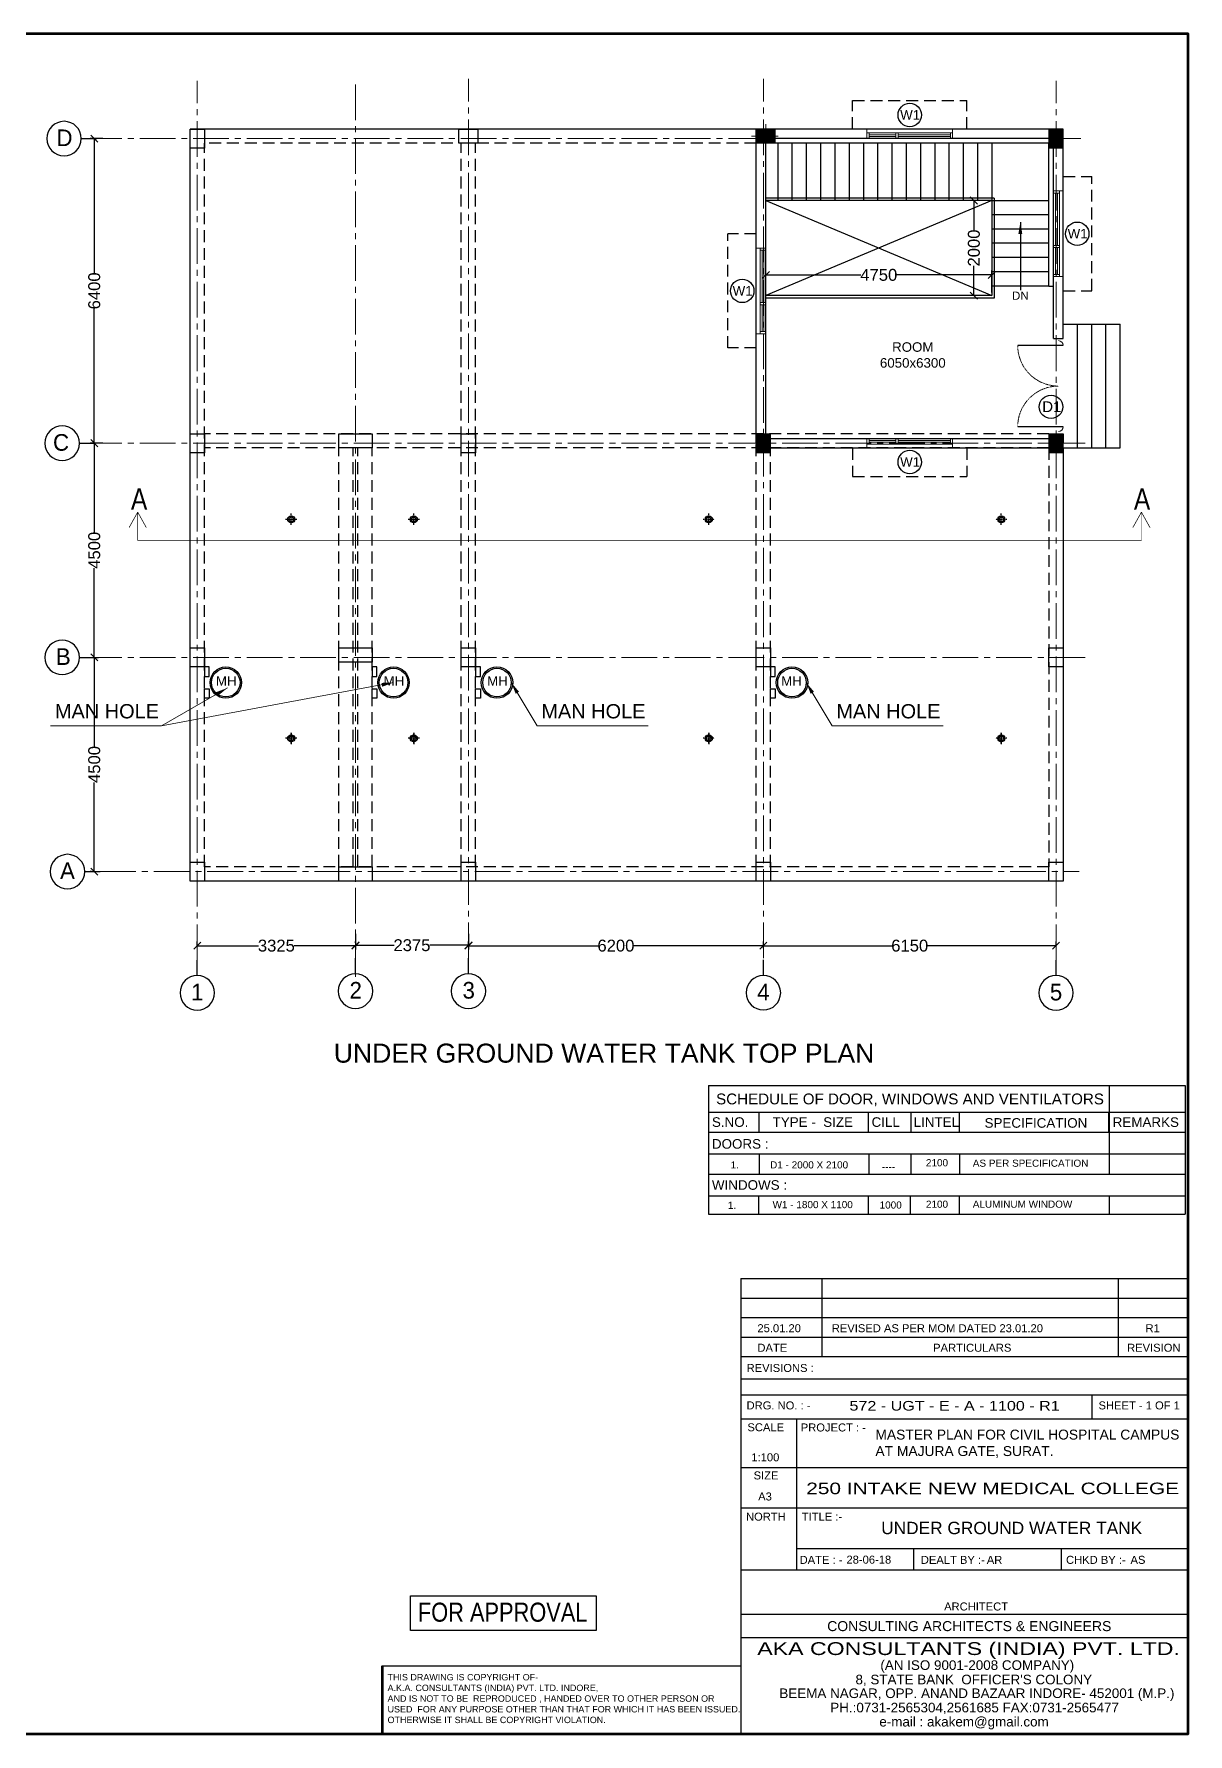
# Model space of a CAD drawing. Header units: inches. Extents: x -82712 to 364260, y -240815 to -94944.
# Drawn here: x 72799 to 97054, y -240815 to -205099 of the extents above; entities that cross this region are included whole.
import ezdxf
from ezdxf.enums import TextEntityAlignment as Align

# ---------------------------------------------------------------- set-up
doc = ezdxf.new("R2010")
doc.units = ezdxf.units.IN
doc.header["$MEASUREMENT"] = 0
for name, pattern in [('$DDT_AUDIT_GENERATED_(C)', [0]), ('CENTER', [2, 1.25, -0.25, 0.25, -0.25]), ('CENTER2', [1.125, 0.75, -0.125, 0.125, -0.125]), ('DASHED', [0.75, 0.5, -0.25]), ('HIDDEN', [0.375, 0.25, -0.125])]:
    doc.linetypes.add(name, pattern=pattern)
doc.layers.get('Defpoints').update_dxf_attribs({"color": 8})
for name, color, linetype, lineweight in [('2MM', 8, 'Continuous', 20), ('CENTER LINE', 1, 'CENTER2', 18), ('COLUMN - HACTH - STR', 25, '$DDT_AUDIT_GENERATED_(C)', 15), ('COLUMN - STR', 6, 'Continuous', 13), ('FP-Door', 132, 'Continuous', 20), ('SECTION', 60, 'Continuous', 30), ('text', 7, 'Continuous', 25), ('WINDOW-EXT NEW', 143, 'Continuous', 20)]:
    doc.layers.add(name, color=color, linetype=linetype, lineweight=lineweight)
for name, color, linetype in [('COL', 6, 'Continuous'), ('Dim', 135, 'Continuous'), ('Door', 125, 'Continuous'), ('Door & Window Schedule', 7, 'Continuous'), ('EDS-PL-FIXT', 30, 'Continuous'), ('EDS-PL-WS-TXT', 7, 'Continuous'), ('FORMAT', 7, 'Continuous'), ('FP-Frame', 3, 'Continuous'), ('FP-W-SLEEVE', 6, 'Continuous'), ('Grid', 8, 'CENTER2'), ('RAIL', 152, 'Continuous'), ('STAIR', 211, 'Continuous'), ('T-Text', 7, 'Continuous'), ('TITLE', 7, 'Continuous'), ('WALL', 1, 'Continuous')]:
    doc.layers.add(name, color=color, linetype=linetype)
doc.styles.add('a1', font='arial.ttf', dxfattribs={"height": 0.3})
doc.styles.add('A11', font='arial.ttf', dxfattribs={"width": 0.85, "height": 2.5})
doc.styles.add('ar', font='arial.ttf')
doc.styles.add('ARIAL', font='arial.ttf')
doc.styles.add('ARIAL NARROW', font='ARIALN.TTF')
doc.styles.add('Basic', font='arial.ttf')
doc.styles.add('HS', font='ARIALN.TTF', dxfattribs={"height": 0.25})
doc.styles.add('PRADEEP - BOLD - STR', font='ANTQUAB.TTF')
doc.styles.add('ROMAND', font='arial.ttf')
doc.styles.add('RS', font='romans.shx', dxfattribs={"width": 0.8})
doc.styles.add('sanserif', font='sanss___.ttf', dxfattribs={"height": 300})
doc.styles.get("Standard").update_dxf_attribs({"font": 'arial.ttf'})
doc.dimstyles.new('HVAC', dxfattribs={"dimscale": 0.1, "dimtxt": 2.5, "dimasz": 2.5, "dimexe": 1, "dimexo": 1, "dimgap": 1, "dimtad": 1, "dimdec": 1, "dimlfac": 1000, "dimdsep": 46, "dimtxsty": 'RS', "dimcen": 0, "dimclrd": 256, "dimclre": 256, "dimclrt": 7, "dimadec": 0, "dimazin": 0, "dimtfac": 1, "dimtdec": 1, "dimtmove": 0, "dimatfit": 3, "dimfxl": 1, "dimarcsym": 0})
doc.dimstyles.new('RF DIM', dxfattribs={"dimtxt": 0.275, "dimasz": 0.2, "dimexe": 0.1, "dimexo": 0.0225, "dimgap": 0.09, "dimtad": 0, "dimdec": 0, "dimlfac": 1000, "dimzin": 0, "dimdsep": 46, "dimtxsty": 'ARIAL', "dimblk": 'OBLIQUE', "dimcen": 0.09, "dimclrd": 125, "dimclre": 125, "dimclrt": 2, "dimadec": 0, "dimazin": 0, "dimtfac": 1, "dimtdec": 0, "dimtofl": 0, "dimtmove": 1, "dimatfit": 3, "dimfxl": 1, "dimtolj": 1, "dimtzin": 0, "dimlwd": 13, "dimlwe": 13, "dimarcsym": 0})
doc.dimstyles.new('XYZ', dxfattribs={"dimtxt": 0.25, "dimasz": 0.15, "dimexe": 0.09, "dimexo": 0.0625, "dimgap": 0, "dimtad": 0, "dimdec": 0, "dimlfac": 1000, "dimzin": 0, "dimdsep": 46, "dimtxsty": 'Standard', "dimblk": 'OBLIQUE', "dimcen": 0.09, "dimclrd": 256, "dimclre": 256, "dimadec": 0, "dimazin": 0, "dimtfac": 1, "dimtdec": 0, "dimtofl": 0, "dimtmove": 1, "dimatfit": 3, "dimldrblk": 'OBLIQUE', "dimfxl": 1, "dimtolj": 1, "dimtzin": 0, "dimlwd": -1, "dimlwe": -1, "dimarcsym": 0})

# ---------------------------------------------------------------- blocks, each defined once
blk = doc.blocks.new('COL')
at = {"layer": 'COLUMN - HACTH - STR'}
blk.add_hatch(color=256, dxfattribs=at).paths.add_polyline_path([(-0.15, -0.2), (0.15, -0.2), (0.15, 0.2), (-0.15, 0.2)])
at = {"layer": 'CENTER LINE', "ltscale": 0.3}
for p, q in [((-0.25, 0), (0.25, 0)), ((0, -0.3), (0, 0.3))]:
    blk.add_line(p, q, dxfattribs=at)
at = {"layer": 'COLUMN - STR'}
blk.add_lwpolyline([(-0.15, -0.2), (0.15, -0.2), (0.15, 0.2), (-0.15, 0.2)], close=True, dxfattribs=at)
blk = doc.blocks.new('D01')
at = {"layer": 'FP-Door', "linetype": 'Continuous'}
for p, q in [((144, -856), (144, 98)), ((149, -856), (149, 98)), ((1851, -856), (1851, 98)), ((1856, -856), (1856, 98))]:
    blk.add_line(p, q, dxfattribs=at)
for centre, start, end in [((144, 0), 90.0092, 180.0092), ((1856, 0), 359.9908, 89.9908)]:
    blk.add_arc(centre, 98.1, start, end, dxfattribs=at)
at = {"layer": 'FP-Door', "linetype": 'DASHED', "ltscale": 0.2}
for centre, start, end in [((144, 0), 270.0077, 359.9912), ((1856, 0), 180.0088, 269.9923)]:
    blk.add_arc(centre, 856, start, end, dxfattribs=at)
at = {"layer": 'FP-Frame', "const_width": 1.4}
for points in [[(44, -18), (44, -18), (44, -47), (0, -47), (0, 47), (44, 47), (44, 26), (44, 19), (44, 19)], [(1956, -18), (1956, -18), (1956, -47), (2000, -47), (2000, 47), (1956, 47), (1956, 26), (1956, 19), (1956, 19)]]:
    blk.add_lwpolyline(points, close=True, dxfattribs=at)
blk = doc.blocks.new('W01')
at = {"layer": 'WINDOW-EXT NEW'}
for p, q in [((-1.8, 0.2), (0, 0.2)), ((-1.8, 0.12), (-1.8, 0.2)), ((-1.8, 0.12), (0, 0.12)), ((-1.8, 0), (0, 0)), ((-1.755, 0.08), (-0.655, 0.08)), ((-1.755, 0.04), (-0.655, 0.04)), ((-0.61, 0.08), (-0.045, 0.08)), ((-0.61, 0.04), (-0.045, 0.04)), ((0, 0.12), (0, 0.2))]:
    blk.add_line(p, q, dxfattribs=at)
at = {"layer": 'WINDOW-EXT NEW', "color": 3}
for points in [[(-1.8, 0), (-1.755, 0), (-1.755, 0.12), (-1.8, 0.12)], [(-0.655, 0), (-0.61, 0), (-0.61, 0.12), (-0.655, 0.12)], [(0, 0), (-0.045, 0), (-0.045, 0.12), (0, 0.12)]]:
    blk.add_lwpolyline(points, close=True, dxfattribs=at)
blk = doc.blocks.new('W1')
at = {"layer": 'Door & Window Schedule'}
blk.add_circle((0, 0), 0.246, dxfattribs=at)
at = {"layer": 'Door & Window Schedule', "style": 'Basic'}
blk.add_text('W1', height=0.2, dxfattribs=at).set_placement((-0.201, -0.098))
blk = doc.blocks.new('_Oblique')
at = {"layer": '2MM', "color": 0, "lineweight": -2}
blk.add_line((-0.5, -0.5), (0.5, 0.5), dxfattribs=at)
blk = doc.blocks.new('*D862')
at = {"transparency": 16777216}
for p, q in [((495.553, 90.103), (495.149, 90.103)), ((495.239, 90.103), (495.239, 89.478)), ((495.239, 88.103), (495.239, 88.728)), ((495.553, 88.103), (495.149, 88.103))]:
    blk.add_line(p, q, dxfattribs=at)
at = {"layer": 'Defpoints', "color": 0, "transparency": 16777216}
for p in [(495.239, 90.103), (495.615, 90.103), (495.615, 88.103)]:
    blk.add_point(p, dxfattribs=at)
at = {"transparency": 16777216, "xscale": 0.15, "yscale": 0.15, "zscale": 0.15}
for p, rotation in [((495.239, 90.103), 90), ((495.239, 88.103), 270)]:
    blk.add_blockref('_Oblique', p, dxfattribs=dict(at, rotation=rotation))
at = {"color": 0, "transparency": 16777216, "insert": (495.239, 89.103), "char_height": 0.25, "attachment_point": 5, "rotation": 90}
blk.add_mtext('\\A1;2000', dxfattribs=at)
blk = doc.blocks.new('*D863')
at = {"transparency": 16777216}
for p, q in [((490.865, 88.166), (490.865, 88.628)), ((495.615, 88.166), (495.615, 88.628)), ((490.865, 88.538), (492.862, 88.538)), ((495.615, 88.538), (493.618, 88.538))]:
    blk.add_line(p, q, dxfattribs=at)
at = {"layer": 'Defpoints', "color": 0, "transparency": 16777216}
for p in [(495.615, 88.538), (490.865, 88.103), (495.615, 88.103)]:
    blk.add_point(p, dxfattribs=at)
at = {"transparency": 16777216, "xscale": 0.15, "yscale": 0.15, "zscale": 0.15, "rotation": 180}
blk.add_blockref('_Oblique', (490.865, 88.538), dxfattribs=at)
at = {"transparency": 16777216, "xscale": 0.15, "yscale": 0.15, "zscale": 0.15}
blk.add_blockref('_Oblique', (495.615, 88.538), dxfattribs=at)
at = {"color": 0, "transparency": 16777216, "insert": (493.24, 88.538), "char_height": 0.25, "attachment_point": 5}
blk.add_mtext('\\A1;4750', dxfattribs=at)
blk = doc.blocks.new('GT')
at = {"layer": 'Grid', "color": 1, "linetype": 'Continuous', "ltscale": 3}
blk.add_line((0, 0.436), (0, 0), dxfattribs=at)
blk.add_circle((0, 0.919), 0.483, dxfattribs=at)
blk = doc.blocks.new('*D864')
at = {"transparency": 16777216}
for p, q in [((478.915, 74.425), (478.915, 74.536)), ((478.915, 74.446), (480.204, 74.446)), ((482.24, 74.446), (480.952, 74.446)), ((482.24, 74.509), (482.24, 74.536))]:
    blk.add_line(p, q, dxfattribs=at)
at = {"layer": 'Defpoints', "color": 0, "transparency": 16777216}
for p in [(478.915, 74.363), (482.24, 74.446), (482.24, 74.446)]:
    blk.add_point(p, dxfattribs=at)
at = {"transparency": 16777216, "xscale": 0.15, "yscale": 0.15, "zscale": 0.15, "rotation": 180}
blk.add_blockref('_Oblique', (478.915, 74.446), dxfattribs=at)
at = {"transparency": 16777216, "xscale": 0.15, "yscale": 0.15, "zscale": 0.15}
blk.add_blockref('_Oblique', (482.24, 74.446), dxfattribs=at)
at = {"color": 0, "transparency": 16777216, "insert": (480.578, 74.446), "char_height": 0.25, "attachment_point": 5}
blk.add_mtext('\\A1;3325', dxfattribs=at)
blk = doc.blocks.new('*D865')
at = {"transparency": 16777216}
for p, q in [((484.615, 74.46), (484.615, 74.536)), ((484.615, 74.446), (487.342, 74.446)), ((490.815, 74.446), (488.089, 74.446)), ((490.815, 74.397), (490.815, 74.536))]:
    blk.add_line(p, q, dxfattribs=at)
at = {"layer": 'Defpoints', "color": 0, "transparency": 16777216}
for p in [(484.615, 74.398), (490.815, 74.446), (490.815, 74.335)]:
    blk.add_point(p, dxfattribs=at)
at = {"transparency": 16777216, "xscale": 0.15, "yscale": 0.15, "zscale": 0.15, "rotation": 180}
blk.add_blockref('_Oblique', (484.615, 74.446), dxfattribs=at)
at = {"transparency": 16777216, "xscale": 0.15, "yscale": 0.15, "zscale": 0.15}
blk.add_blockref('_Oblique', (490.815, 74.446), dxfattribs=at)
at = {"color": 0, "transparency": 16777216, "insert": (487.715, 74.446), "char_height": 0.25, "attachment_point": 5}
blk.add_mtext('\\A1;6200', dxfattribs=at)
blk = doc.blocks.new('*D866')
at = {"transparency": 16777216}
for p, q in [((490.815, 74.397), (490.815, 74.536)), ((490.815, 74.446), (493.517, 74.446)), ((496.965, 74.446), (494.264, 74.446)), ((496.965, 74.425), (496.965, 74.536))]:
    blk.add_line(p, q, dxfattribs=at)
at = {"layer": 'Defpoints', "color": 0, "transparency": 16777216}
for p in [(490.815, 74.335), (496.965, 74.446), (496.965, 74.363)]:
    blk.add_point(p, dxfattribs=at)
at = {"transparency": 16777216, "xscale": 0.15, "yscale": 0.15, "zscale": 0.15, "rotation": 180}
blk.add_blockref('_Oblique', (490.815, 74.446), dxfattribs=at)
at = {"transparency": 16777216, "xscale": 0.15, "yscale": 0.15, "zscale": 0.15}
blk.add_blockref('_Oblique', (496.965, 74.446), dxfattribs=at)
at = {"color": 0, "transparency": 16777216, "insert": (493.89, 74.446), "char_height": 0.25, "attachment_point": 5}
blk.add_mtext('\\A1;6150', dxfattribs=at)
blk = doc.blocks.new('*D867')
at = {"transparency": 16777216}
for p, q in [((476.932, 91.403), (476.661, 91.403)), ((476.751, 91.403), (476.751, 88.577)), ((476.751, 85.003), (476.751, 87.83)), ((476.932, 85.003), (476.661, 85.003))]:
    blk.add_line(p, q, dxfattribs=at)
at = {"layer": 'Defpoints', "color": 0, "transparency": 16777216}
for p in [(476.751, 91.403), (476.995, 91.403), (476.995, 85.003)]:
    blk.add_point(p, dxfattribs=at)
at = {"transparency": 16777216, "xscale": 0.15, "yscale": 0.15, "zscale": 0.15}
for p, rotation in [((476.751, 91.403), 90), ((476.751, 85.003), 270)]:
    blk.add_blockref('_Oblique', p, dxfattribs=dict(at, rotation=rotation))
at = {"color": 0, "transparency": 16777216, "insert": (476.751, 88.203), "char_height": 0.25, "attachment_point": 5, "rotation": 90}
blk.add_mtext('\\A1;6400', dxfattribs=at)
blk = doc.blocks.new('*D868')
at = {"transparency": 16777216}
for p, q in [((476.872, 85.003), (476.661, 85.003)), ((476.751, 85.003), (476.751, 83.131)), ((476.751, 80.503), (476.751, 82.375)), ((476.644, 80.503), (476.841, 80.503))]:
    blk.add_line(p, q, dxfattribs=at)
at = {"layer": 'Defpoints', "color": 0, "transparency": 16777216}
for p in [(476.935, 85.003), (476.581, 80.503), (476.751, 80.503)]:
    blk.add_point(p, dxfattribs=at)
at = {"transparency": 16777216, "xscale": 0.15, "yscale": 0.15, "zscale": 0.15}
for p, rotation in [((476.751, 85.003), 90), ((476.751, 80.503), 270)]:
    blk.add_blockref('_Oblique', p, dxfattribs=dict(at, rotation=rotation))
at = {"color": 0, "transparency": 16777216, "insert": (476.751, 82.753), "char_height": 0.25, "attachment_point": 5, "rotation": 90}
blk.add_mtext('\\A1;4500', dxfattribs=at)
blk = doc.blocks.new('*D869')
at = {"transparency": 16777216}
for p, q in [((476.644, 80.503), (476.841, 80.503)), ((476.751, 80.503), (476.751, 78.631)), ((476.751, 76.003), (476.751, 77.875)), ((476.695, 76.003), (476.661, 76.003))]:
    blk.add_line(p, q, dxfattribs=at)
at = {"layer": 'Defpoints', "color": 0, "transparency": 16777216}
for p in [(476.581, 80.503), (476.751, 76.003), (476.757, 76.003)]:
    blk.add_point(p, dxfattribs=at)
at = {"transparency": 16777216, "xscale": 0.15, "yscale": 0.15, "zscale": 0.15}
for p, rotation in [((476.751, 80.503), 90), ((476.751, 76.003), 270)]:
    blk.add_blockref('_Oblique', p, dxfattribs=dict(at, rotation=rotation))
at = {"color": 0, "transparency": 16777216, "insert": (476.751, 78.253), "char_height": 0.25, "attachment_point": 5, "rotation": 90}
blk.add_mtext('\\A1;4500', dxfattribs=at)
blk = doc.blocks.new('*D870')
at = {"transparency": 16777216}
for p, q in [((482.24, 74.697), (482.24, 74.365)), ((484.615, 74.697), (484.615, 74.365)), ((482.24, 74.455), (483.051, 74.455)), ((484.615, 74.455), (483.804, 74.455))]:
    blk.add_line(p, q, dxfattribs=at)
at = {"layer": 'Defpoints', "color": 0, "transparency": 16777216}
for p in [(482.24, 74.76), (484.615, 74.76), (484.615, 74.455)]:
    blk.add_point(p, dxfattribs=at)
at = {"transparency": 16777216, "xscale": 0.15, "yscale": 0.15, "zscale": 0.15, "rotation": 180}
blk.add_blockref('_Oblique', (482.24, 74.455), dxfattribs=at)
at = {"transparency": 16777216, "xscale": 0.15, "yscale": 0.15, "zscale": 0.15}
blk.add_blockref('_Oblique', (484.615, 74.455), dxfattribs=at)
at = {"color": 0, "transparency": 16777216, "insert": (483.428, 74.455), "char_height": 0.25, "attachment_point": 5}
blk.add_mtext('\\A1;2375', dxfattribs=at)
blk = doc.blocks.new('A$C6A5012D1')
at = {"layer": 'Door & Window Schedule', "lineweight": 25}
for p, q in [((40.0483, 13.6243, -0.0002), (40.0483, 10.9204, -0.0002)), ((40.0483, 13.6243, -0.0002), (50.068, 13.6243, -0.0002)), ((48.4715, 13.6243, -0.0002), (48.4715, 11.7616, -0.0002)), ((50.068, 13.6243, -0.0002), (50.068, 10.9204, -0.0002)), ((40.0483, 13.0624, -0.0002), (50.068, 13.0624, -0.0002)), ((41.1074, 13.0624, -0.0002), (41.1074, 12.6424, -0.0002)), ((43.4093, 12.6424, -0.0002), (43.4093, 13.0624, -0.0002)), ((44.3082, 12.6424, -0.0002), (44.3082, 13.0624, -0.0002)), ((45.3253, 12.6424, -0.0002), (45.3253, 13.0624, -0.0002)), ((48.4621, 12.6424, -0.0002), (48.4621, 13.0624, -0.0002)), ((40.0483, 12.6424, -0.0002), (50.068, 12.6424, -0.0002)), ((40.0483, 12.1876, -0.0002), (50.068, 12.1876, -0.0002)), ((41.1168, 12.1876, -0.0002), (41.1168, 11.7616, -0.0002)), ((43.4187, 12.1876, -0.0002), (43.4187, 11.7616, -0.0002)), ((44.3039, 12.1876, -0.0002), (44.3039, 11.7616, -0.0002)), ((45.3253, 12.1876, -0.0002), (45.3253, 11.7616, -0.0002)), ((48.4715, 12.1876, -0.0002), (48.4715, 11.7616, -0.0002)), ((40.0483, 11.7616, -0.0002), (50.068, 11.7616, -0.0002)), ((40.0483, 11.7616, -0.0002), (50.068, 11.7616, -0.0002)), ((40.0483, 11.7616, -0.0002), (50.068, 11.7616, -0.0002)), ((40.0483, 11.7616, -0.0002), (50.068, 11.7616, -0.0002)), ((40.0483, 11.3068, -0.0002), (50.068, 11.3068, -0.0002)), ((41.1074, 10.9204, -0.0002), (41.1074, 11.3068, -0.0002)), ((43.4093, 10.9204, -0.0002), (43.4093, 11.3068, -0.0002)), ((44.2944, 10.9204, -0.0002), (44.2944, 11.3068, -0.0002)), ((45.3253, 10.9204, -0.0002), (45.3253, 11.3068, -0.0002)), ((48.4715, 11.3068, -0.0002), (48.4715, 10.9204, -0.0002)), ((40.0483, 10.9204, -0.0002), (50.068, 10.9204, -0.0002))]:
    blk.add_line(p, q, dxfattribs=at)
at = {"layer": 'Door & Window Schedule'}
blk.add_circle((47.2481, 27.8823), 0.2456, dxfattribs=at)
at = {"layer": 'EDS-PL-FIXT', "linetype": 'HIDDEN'}
for points in [[(29.4536, 22.419), (29.4536, 22.219), (29.5536, 22.219), (29.5536, 22.419)], [(29.4536, 21.759), (29.4536, 21.959), (29.5536, 21.959), (29.5536, 21.759)]]:
    blk.add_lwpolyline(points, close=True, dxfattribs=at)
at = {"layer": 'EDS-PL-FIXT'}
for points in [[(32.9786, 22.419), (32.9786, 22.219), (33.0786, 22.219), (33.0786, 22.419)], [(35.1536, 22.419), (35.1536, 22.219), (35.2536, 22.219), (35.2536, 22.419)], [(41.3536, 22.419), (41.3536, 22.219), (41.4536, 22.219), (41.4536, 22.419)], [(32.9786, 21.759), (32.9786, 21.959), (33.0786, 21.959), (33.0786, 21.759)], [(35.1536, 21.759), (35.1536, 21.959), (35.2536, 21.959), (35.2536, 21.759)], [(41.3536, 21.759), (41.3536, 21.959), (41.4536, 21.959), (41.4536, 21.759)]]:
    blk.add_lwpolyline(points, close=True, dxfattribs=at)
at = {"layer": 'EDS-PL-FIXT', "linetype": 'Continuous'}
for centre, radius in [((29.9036, 22.089), 0.33), ((29.9036, 22.089), 0.3), ((33.4286, 22.089), 0.33), ((33.4286, 22.089), 0.3), ((35.6036, 22.089), 0.33), ((35.6036, 22.089), 0.3), ((41.8036, 22.089), 0.33), ((41.8036, 22.089), 0.3)]:
    blk.add_circle(centre, radius, dxfattribs=at)
at = {"layer": 'FORMAT', "lineweight": 100}
blk.add_lwpolyline([(0, 35.7159), (0, 0), (50.1276, 0), (50.1276, 35.7159)], close=True, dxfattribs=at)
at = {"layer": 'FORMAT', "color": 1, "elevation": 0.0001}
blk.add_lwpolyline([(33.7849, 2.9021), (37.6883, 2.9021), (37.6883, 2.175), (33.7849, 2.175)], close=True, dxfattribs=at)
at = {"layer": 'FP-W-SLEEVE', "color": 8, "linetype": 'CENTER', "ltscale": 0.005}
for p, q in [((31.3962, 25.519, 0), (31.161, 25.519, 0)), ((31.2786, 25.4037, 0), (31.2786, 25.6388, 0)), ((33.9712, 25.519, 0), (33.736, 25.519, 0)), ((33.8536, 25.4037, 0), (33.8536, 25.6388, 0)), ((40.1712, 25.519, 0), (39.936, 25.519, 0)), ((40.0536, 25.4037, 0), (40.0536, 25.6388, 0)), ((46.3212, 25.519, 0), (46.086, 25.519, 0)), ((46.2036, 25.4037, 0), (46.2036, 25.6388, 0)), ((31.3962, 20.919), (31.161, 20.919)), ((31.2786, 20.7999), (31.2786, 21.035)), ((31.2786, 21.0343), (31.2786, 20.7992)), ((33.9712, 20.919), (33.736, 20.919)), ((33.8536, 20.7999), (33.8536, 21.035)), ((33.8536, 21.0343), (33.8536, 20.7992)), ((40.1712, 20.919), (39.936, 20.919)), ((40.0536, 20.7999), (40.0536, 21.035)), ((40.0536, 21.0343), (40.0536, 20.7992)), ((46.3212, 20.919), (46.086, 20.919)), ((46.2036, 20.7999), (46.2036, 21.035)), ((46.2036, 21.0343), (46.2036, 20.7992))]:
    blk.add_line(p, q, dxfattribs=at)
at = {"layer": 'FP-W-SLEEVE'}
for centre, radius in [((31.2786, 25.519, 0), 0.075), ((31.2786, 25.519, 0), 0.05), ((33.8536, 25.519, 0), 0.075), ((33.8536, 25.519, 0), 0.05), ((40.0536, 25.519, 0), 0.075), ((40.0536, 25.519, 0), 0.05), ((46.2036, 25.519, 0), 0.075), ((46.2036, 25.519, 0), 0.05), ((31.2786, 20.919), 0.075), ((31.2786, 20.919), 0.05), ((33.8536, 20.919), 0.075), ((33.8536, 20.919), 0.05), ((40.0536, 20.919), 0.075), ((40.0536, 20.919), 0.05), ((46.2036, 20.919), 0.075), ((46.2036, 20.919), 0.05)]:
    blk.add_circle(centre, radius, dxfattribs=at)
at = {"layer": 'Grid', "color": 251, "lineweight": 13}
for p, q in [((29.3036, 16.2605), (29.3036, 34.7343)), ((32.6286, 15.9048), (32.6286, 34.7706)), ((35.0036, 16.2968), (35.0036, 34.7706)), ((41.2036, 16.2968), (41.2036, 34.7706)), ((47.3536, 16.2605), (47.3536, 34.7343)), ((26.9695, 33.519), (47.875, 33.519)), ((26.9695, 27.119), (47.9637, 27.119)), ((26.9695, 22.619), (47.9637, 22.619)), ((27.265, 18.119), (47.8382, 18.119))]:
    blk.add_line(p, q, dxfattribs=at)
at = {"layer": 'RAIL', "ltscale": 15}
for p, q in [((46.0536, 32.269), (41.2536, 32.269)), ((46.0036, 32.219), (41.2536, 32.219)), ((46.0036, 32.219), (46.0036, 30.219)), ((46.0536, 32.269), (46.0536, 30.169)), ((46.0036, 30.219), (41.2536, 30.219)), ((46.0536, 30.169), (41.2536, 30.169))]:
    blk.add_line(p, q, dxfattribs=at)
at = {"layer": 'SECTION', "linetype": 'CENTER2', "ltscale": 0.5}
for points, const_width in [([(28.052, 25.6705), (27.8708, 25.3454)], 0.015), ([(28.052, 25.6705), (28.2332, 25.3454)], 0.015), ([(28.052, 25.6705), (28.052, 25.0785), (49.1483, 25.0785), (49.1483, 25.6705)], 0.01), ([(49.1483, 25.6705), (48.9671, 25.3454)], 0.015), ([(49.1483, 25.6705), (49.3295, 25.3454)], 0.015)]:
    blk.add_lwpolyline(points, dxfattribs=dict(at, const_width=const_width))
at = {"layer": 'STAIR', "ltscale": 2}
for p, q in [((41.5036, 33.419), (41.5036, 32.219)), ((41.8036, 33.419), (41.8036, 32.219)), ((42.1036, 33.419), (42.1036, 32.219)), ((42.4036, 33.419), (42.4036, 32.219)), ((42.7036, 33.419), (42.7036, 32.219)), ((43.0036, 33.419), (43.0036, 32.219)), ((43.3036, 33.419), (43.3036, 32.219)), ((43.6036, 33.419), (43.6036, 32.219)), ((43.9036, 33.419), (43.9036, 32.219)), ((44.2036, 33.419), (44.2036, 32.219)), ((44.5036, 33.419), (44.5036, 32.219)), ((44.8036, 33.419), (44.8036, 32.219)), ((45.1036, 33.419), (45.1036, 32.219)), ((45.4036, 33.419), (45.4036, 32.219)), ((45.7036, 33.419), (45.7036, 32.219)), ((46.0036, 33.419), (46.0036, 32.219)), ((41.2536, 32.219), (46.0036, 30.219)), ((46.0036, 32.219), (41.2536, 30.219)), ((46.0036, 32.219), (47.2036, 32.219)), ((47.2036, 31.919), (46.0036, 31.919)), ((47.2036, 31.619), (46.0036, 31.619)), ((47.2036, 31.319), (46.0036, 31.319)), ((47.2036, 31.019), (46.0036, 31.019)), ((47.2036, 30.719), (46.0036, 30.719)), ((47.2036, 30.419), (46.0036, 30.419))]:
    blk.add_line(p, q, dxfattribs=at)
at = {"layer": 'TITLE'}
for p, q in [((40.7286, 9.5671), (40.7286, 0)), ((40.7286, 9.5671), (50.1276, 9.5671)), ((42.4281, 9.5671), (42.4281, 7.9283)), ((48.6611, 9.5671), (48.6611, 7.9283)), ((40.7286, 9.1574), (50.1276, 9.1574)), ((40.7286, 8.7477), (50.1276, 8.7477)), ((40.7286, 8.338), (50.1276, 8.338)), ((40.7286, 7.9283), (50.1276, 7.9283)), ((40.7286, 7.4612), (50.1276, 7.4612)), ((40.7286, 7.1241), (50.1276, 7.1241)), ((48.1034, 7.1241), (48.1034, 6.6221)), ((40.7286, 6.6221), (50.1276, 6.6221)), ((41.9, 6.6221), (41.9, 3.439)), ((50.1276, 5.5948), (40.7286, 5.5948)), ((50.1276, 4.7441), (40.7286, 4.7441)), ((50.1276, 3.8933), (41.9, 3.8933)), ((44.3609, 3.8933), (44.3609, 3.439)), ((47.4593, 3.8933), (47.4593, 3.439)), ((50.1276, 3.439), (40.7286, 3.439)), ((50.1276, 2.5121), (40.7286, 2.5121)), ((50.1276, 2.0174), (40.7286, 2.0174)), ((33.1901, 1.4341), (40.7286, 1.4341))]:
    blk.add_line(p, q, dxfattribs=at)
at = {"layer": 'TITLE', "lineweight": 100}
blk.add_line((33.1901, 1.4341), (33.1901, 0), dxfattribs=at)
at = {"layer": 'WALL', "color": 8, "linetype": 'HIDDEN'}
for p, q in [((43.0786, 34.319), (45.4786, 34.319)), ((43.0786, 33.719), (43.0786, 34.319)), ((45.4786, 33.719), (45.4786, 34.319)), ((29.4536, 18.219), (29.4536, 33.419)), ((41.0536, 33.419), (29.4536, 33.419)), ((34.8536, 18.219), (34.8536, 33.419)), ((35.1536, 18.219), (35.1536, 33.419)), ((47.5036, 32.719), (48.1036, 32.719)), ((48.1036, 30.319), (48.1036, 32.719)), ((40.4536, 29.119), (40.4536, 31.519)), ((41.0536, 31.519), (40.4536, 31.519)), ((47.5036, 30.319), (48.1036, 30.319)), ((47.5036, 29.619), (48.1036, 29.619)), ((41.0536, 29.119), (40.4536, 29.119)), ((47.2036, 27.319), (29.4536, 27.319)), ((47.2036, 27.019), (29.4536, 27.019)), ((32.2786, 18.219), (32.2786, 27.019)), ((32.5786, 18.219), (32.5786, 27.019)), ((32.6786, 18.219), (32.6786, 27.019)), ((32.9786, 18.219), (32.9786, 27.019)), ((41.0536, 18.219), (41.0536, 27.119)), ((41.3536, 18.219), (41.3536, 27.119)), ((43.0786, 27.019), (43.0786, 26.419)), ((45.4786, 27.019), (45.4786, 26.419)), ((47.2036, 27.019), (47.2036, 18.219)), ((47.5036, 27.019), (48.1036, 27.019)), ((43.0786, 26.419), (45.4786, 26.419)), ((47.2036, 18.219), (29.4536, 18.219))]:
    blk.add_line(p, q, dxfattribs=at)
at = {"layer": 'WALL', "color": 8}
for p, q in [((29.1536, 17.919), (29.1536, 33.719)), ((41.0536, 33.719), (29.1536, 33.719)), ((47.2036, 33.419), (41.2536, 33.419)), ((47.2037, 30.419), (47.2036, 33.419)), ((47.2036, 30.419), (47.3037, 30.419)), ((47.5036, 29.619), (48.7036, 29.619)), ((47.8036, 27.019), (47.8036, 29.619)), ((48.1036, 27.019), (48.1036, 29.619)), ((48.4036, 27.019), (48.4036, 29.619)), ((48.7036, 27.019), (48.7036, 29.619)), ((47.5036, 27.019), (47.5036, 17.919)), ((47.5036, 27.019), (48.7036, 27.019)), ((47.5036, 17.919), (29.1536, 17.919))]:
    blk.add_line(p, q, dxfattribs=at)
at = {"layer": 'WALL'}
for p, q in [((47.5036, 33.719), (41.0536, 33.719)), ((41.0536, 27.119), (41.0536, 33.719)), ((47.5037, 29.319), (47.5036, 33.719)), ((47.3036, 33.519), (41.2536, 33.519)), ((41.2536, 27.319), (41.2536, 33.519)), ((47.3037, 29.319), (47.3036, 33.519)), ((47.3037, 29.319), (47.5037, 29.319)), ((41.2536, 27.219), (47.5036, 27.219)), ((47.5036, 27.319), (47.5036, 27.119)), ((41.0536, 27.019), (47.5036, 27.019))]:
    blk.add_line(p, q, dxfattribs=at)
at = {"layer": 'WALL', "color": 8}
for points in [[(29.1536, 33.719), (29.4536, 33.719), (29.4536, 33.319), (29.1536, 33.319)], [(35.2036, 33.719), (35.2036, 33.419), (34.8036, 33.419), (34.8036, 33.719)], [(29.4536, 26.919), (29.1536, 26.919), (29.1536, 27.319), (29.4536, 27.319)], [(32.2786, 27.019), (32.2786, 27.319), (32.9786, 27.319), (32.9786, 27.019)], [(35.1536, 26.919), (34.8536, 26.919), (34.8536, 27.319), (35.1536, 27.319)], [(29.4536, 22.419), (29.1536, 22.419), (29.1536, 22.819), (29.4536, 22.819)], [(32.2786, 22.519), (32.2786, 22.819), (32.9786, 22.819), (32.9786, 22.519)], [(35.1536, 22.419), (34.8536, 22.419), (34.8536, 22.819), (35.1536, 22.819)], [(41.3536, 22.419), (41.0536, 22.419), (41.0536, 22.819), (41.3536, 22.819)], [(47.5036, 22.419), (47.2036, 22.419), (47.2036, 22.819), (47.5036, 22.819)], [(29.1536, 18.319), (29.4536, 18.319), (29.4536, 17.919), (29.1536, 17.919)], [(32.2786, 17.919), (32.2786, 18.219), (32.9786, 18.219), (32.9786, 17.919)], [(34.8536, 18.319), (35.1536, 18.319), (35.1536, 17.919), (34.8536, 17.919)], [(41.0536, 18.319), (41.3536, 18.319), (41.3536, 17.919), (41.0536, 17.919)], [(47.2036, 18.319), (47.5036, 18.319), (47.5036, 17.919), (47.2036, 17.919)]]:
    blk.add_lwpolyline(points, close=True, dxfattribs=at)
at = {"layer": 'COL', "rotation": 270}
blk.add_blockref('COL', (41.2536, 33.569), dxfattribs=at)
at = {"layer": 'COL'}
for p in [(47.3536, 33.519), (41.2036, 27.119), (47.3536, 27.119)]:
    blk.add_blockref('COL', p, dxfattribs=at)
at = {"layer": 'Door', "ltscale": 2, "xscale": -0.001, "yscale": 0.001, "zscale": 0.001, "rotation": 270}
blk.add_blockref('D01', (47.4036, 27.319), dxfattribs=at)
at = {"layer": 'Door & Window Schedule'}
for p in [(44.2786, 34.0146), (47.7992, 31.519), (40.7579, 30.319), (44.2786, 26.7233)]:
    blk.add_blockref('W1', p, dxfattribs=at)
at = {"layer": 'Grid', "color": 1, "zscale": 0.75}
for p, xscale, yscale, rotation in [((27.1939, 33.519), -0.7500000000000032, 0.7500000000000032, 90), ((27.1536, 27.119), -0.7500000000000032, 0.7500000000000032, 90), ((27.1534, 22.619), -0.7500000000000032, 0.7500000000000032, 90), ((27.265, 18.119), -0.7500000000000032, 0.7500000000000032, 90), ((29.3036, 16.2605), -0.75, 0.75, 180), ((32.6286, 16.2968), -0.75, 0.75, 180), ((35.0036, 16.2968), -0.75, 0.75, 180), ((41.2036, 16.2628), -0.75, 0.75, 180), ((47.3536, 16.2605), -0.75, 0.75, 180)]:
    blk.add_blockref('GT', p, dxfattribs=dict(at, xscale=xscale, yscale=yscale, rotation=rotation))
at = {"layer": 'WINDOW-EXT NEW', "xscale": -1}
blk.add_blockref('W01', (43.3786, 33.519), dxfattribs=at)
at = {"layer": 'WINDOW-EXT NEW'}
for p, rotation in [((47.3036, 30.619), 270), ((43.3786, 27.219), 180)]:
    blk.add_blockref('W01', p, dxfattribs=dict(at, rotation=rotation))
at = {"layer": 'WINDOW-EXT NEW', "xscale": -1, "rotation": 90}
blk.add_blockref('W01', (41.2536, 29.419), dxfattribs=at)
at = {"layer": 'Door & Window Schedule', "style": 'Basic'}
blk.add_text('D1', height=0.225, dxfattribs=at).set_placement((47.0641, 27.7734))
at = {"layer": 'Door & Window Schedule', "lineweight": 25, "style": 'sanserif'}
for s, height, p in [(' SCHEDULE OF DOOR, WINDOWS AND VENTILATORS ', 0.227844, (40.1205, 13.2282, -0.0002)), ('S.NO.', 0.20163, (40.1205, 12.7554, -0.0002)), ('TYPE -  SIZE', 0.201632, (41.3961, 12.7554, -0.0002)), ('CILL', 0.20163, (43.4765, 12.7554, -0.0002)), ('LINTEL', 0.20163, (44.3606, 12.7554, -0.0002)), ('SPECIFICATION', 0.201632, (45.8512, 12.7371, -0.0002)), ('REMARKS', 0.20163, (48.5443, 12.7543, -0.0002)), ('DOORS :', 0.20163, (40.1205, 12.2972, -0.0002)), ('1.', 0.14977, (40.5145, 11.8819, -0.0002)), ('D1 - 2000 X 2100', 0.14977, (41.3437, 11.8819, -0.0002)), ('----', 0.14977, (43.6922, 11.844, -0.0002)), ('2100', 0.14977, (44.6188, 11.9272, -0.0002)), ('AS PER SPECIFICATION', 0.14977, (45.604, 11.9173, -0.0002)), ('WINDOWS :', 0.20163, (40.1205, 11.4333, -0.0002)), ('1.', 0.14977, (40.4549, 11.0334, -0.0002)), ('W1 - 1800 X 1100', 0.14977, (41.3961, 11.0474, -0.0002)), ('1000', 0.14977, (43.6454, 11.039, -0.0002)), ('2100', 0.14977, (44.6188, 11.0557, -0.0002)), ('ALUMINUM WINDOW', 0.14977, (45.604, 11.0567, -0.0002))]:
    blk.add_text(s, height=height, dxfattribs=at).set_placement(p)
at = {"layer": 'EDS-PL-FIXT', "style": 'ar'}
for p in [(29.6957, 22.0237, 0), (33.2207, 22.0237, 0), (35.3957, 22.0237, 0), (41.576, 22.0215, 0)]:
    blk.add_text('MH', height=0.2, dxfattribs=at).set_placement(p)
at = {"layer": 'EDS-PL-WS-TXT', "attachment_point": 1, "style": 'ARIAL'}
for s, insert, char_height, width in [('\\pxqc;DN', (45.6306, 30.3059, 0), 0.175, 1.944884), ('\\pxqc;ROOM\\P6050x6300', (41.5067, 29.2395), 0.2, 5.672603)]:
    blk.add_mtext(s, dxfattribs=dict(at, insert=insert, char_height=char_height, width=width))
at = {"layer": 'FORMAT', "color": 1, "style": 'ARIAL NARROW'}
blk.add_text('FOR APPROVAL', height=0.4, rotation=0.00229, dxfattribs=at).set_placement((33.9408, 2.3593, 0.0001))
at = {"layer": 'Grid', "color": 1, "style": 'PRADEEP - BOLD - STR'}
for s, p in [('D', (26.5127, 33.3602)), ('C', (26.4403, 26.9602)), ('B', (26.4881, 22.4602)), ('A', (26.5757, 17.9602)), ('1', (29.3036, 15.4123)), ('2', (32.6344, 15.45)), ('3', (35.0094, 15.45)), ('4', (41.2036, 15.4147)), ('5', (47.3536, 15.4123))]:
    blk.add_text(s, height=0.35, dxfattribs=at).set_placement(p, align=Align.CENTER)
at = {"layer": 'T-Text', "ltscale": 3, "style": 'ROMAND'}
for s, height, p in [('25.01.20', 0.16819, (41.077, 8.4411)), ('REVISED AS PER MOM DATED 23.01.20  ', 0.168192, (42.6402, 8.4411)), ('R1', 0.16819, (49.2342, 8.4411)), ('DATE', 0.16819, (41.077, 8.0313)), ('PARTICULARS', 0.168192, (44.7704, 8.0313)), ('REVISION', 0.16819, (48.8469, 8.0313)), ('REVISIONS : ', 0.168192, (40.8506, 7.6062)), ('DRG. NO. : -', 0.168192, (40.8488, 6.8194)), ('SHEET - 1 OF 1', 0.168192, (48.2468, 6.8194)), ('SCALE', 0.16819, (40.867, 6.3598)), ('PROJECT : -', 0.168192, (41.988, 6.3558)), ('1:100', 0.16819, (40.9495, 5.7293)), ('SIZE', 0.16819, (40.9968, 5.3484)), (' A3', 0.16819, (41.0279, 4.9063)), ('NORTH', 0.16819, (40.8373, 4.4824)), ('TITLE :-', 0.16819, (42.0096, 4.4827)), ('DATE : -', 0.16819, (41.964, 3.5747)), ('28-06-18', 0.16819, (42.9488, 3.579)), ('DEALT BY :-    ', 0.168192, (44.5115, 3.5747)), ('AR', 0.16819, (45.8979, 3.5747)), ('CHKD BY :-', 0.16819, (47.564, 3.5747)), ('AS', 0.16819, (48.9185, 3.5747)), ('ARCHITECT', 0.16819, (45.0014, 2.5952)), ('CONSULTING ARCHITECTS & ENGINEERS ', 0.21024, (42.5442, 2.1615))]:
    blk.add_text(s, height=height, dxfattribs=at).set_placement(p)
at = {"layer": 'T-Text', "ltscale": 3, "style": 'A11', "width": 1.2}
blk.add_text('572 - UGT - E - A - 1100 - R1', height=0.201831, dxfattribs=at).set_placement((43.0121, 6.795))
at = {"layer": 'T-Text', "ltscale": 3, "style": 'ROMAND', "width": 1.292517}
blk.add_text('250 INTAKE NEW MEDICAL COLLEGE ', height=0.242558, rotation=0.00229, dxfattribs=at).set_placement((42.1034, 5.0385))
at = {"layer": 'T-Text', "ltscale": 3}
for s, height, style, p in [('UNDER GROUND WATER TANK', 0.259883, 'ROMAND', (43.6792, 4.1985)), ('(AN ISO 9001-2008 COMPANY)', 0.201831, 'a1', (43.6611, 1.3465)), ("8, STATE BANK  OFFICER'S COLONY", 0.201831, 'a1', (43.1386, 1.0437)), ('BEEMA NAGAR, OPP. ANAND BAZAAR INDORE- 452001 (M.P.)', 0.201831, 'a1', (41.539, 0.7552)), ('PH.:0731-2565304,2561685 FAX:0731-2565477', 0.201831, 'a1', (42.6088, 0.4545)), ('e-mail : akakem@gmail.com', 0.201831, 'a1', (43.6394, 0.1578))]:
    blk.add_text(s, height=height, rotation=0.00229, dxfattribs=dict(at, style=style)).set_placement(p)
at = {"layer": 'T-Text', "ltscale": 3, "style": 'ROMAND', "width": 1.292517}
blk.add_text('AKA CONSULTANTS (INDIA) PVT. LTD.', height=0.269107, rotation=0.00229, dxfattribs=at).set_placement((41.0742, 1.6592), (49.9568, 1.6596), align=Align.FIT)
at = {"layer": 'T-Text', "insert": (43.557, 6.3944), "char_height": 0.207907, "width": 6.51434, "attachment_point": 1, "rotation": 0.00229, "style": 'ROMAND'}
blk.add_mtext('MASTER PLAN FOR CIVIL HOSPITAL CAMPUS  AT MAJURA GATE, SURAT.', dxfattribs=at)
at = {"layer": 'T-Text', "ltscale": 3, "insert": (33.3037, 1.2605), "char_height": 0.1345537, "width": 7.408773, "attachment_point": 1, "style": 'ROMAND'}
blk.add_mtext('THIS DRAWING IS COPYRIGHT OF-\\PA.K.A. CONSULTANTS (INDIA) PVT. LTD. INDORE,\\PAND IS NOT TO BE  REPRODUCED , HANDED OVER TO OTHER PERSON OR USED  FOR ANY PURPOSE OTHER THAN THAT FOR WHICH IT HAS BEEN ISSUED. OTHERWISE IT SHALL BE COPYRIGHT VIOLATION. ', dxfattribs=at)
at = {"layer": 'text', "style": 'HS'}
for p in [(27.9097, 25.7211), (48.9898, 25.7211)]:
    blk.add_text('A', height=0.45, rotation=359.9998, dxfattribs=at).set_placement(p)
at = {"layer": 'text', "color": 0, "style": 'Basic'}
blk.add_text('UNDER GROUND WATER TANK TOP PLAN', height=0.4, rotation=359.9998, dxfattribs=at).set_placement((32.1727, 14.1044, 4.8994))
at = {"layer": 'text', "char_height": 0.3, "width": 5.79817, "attachment_point": 7, "style": 'a1'}
for insert in [(26.311, 20.8333, 0), (36.5355, 20.8333, 0), (42.7355, 20.8333, 0)]:
    blk.add_mtext('MAN HOLE\\P ', dxfattribs=dict(at, insert=insert))
for base, p1, p2, angle, override, picture, middle in [((27.1397, 33.519), (27.3831, 27.119), (27.3831, 33.519), 270, {"dimfxl": 1000, "dimarcsym": 1}, '*D867', (27.1397, 30.319)), ((45.627, 32.219), (46.0036, 30.219), (46.0036, 32.219), 90, {"dimfxl": 0.18}, '*D862', (45.627, 31.219)), ((27.1397, 22.619), (27.323, 27.119), (26.9695, 22.619), 90, {"dimfxl": 1000, "dimarcsym": 1}, '*D868', (27.1397, 24.869)), ((27.1397, 18.119), (26.9695, 22.619), (27.1455, 18.119), 90, {"dimfxl": 1000, "dimarcsym": 1}, '*D869', (27.1397, 20.369))]:
    dim = blk.add_linear_dim(base=base, p1=p1, p2=p2, angle=angle, dimstyle='XYZ', override=override)
    dim.commit()
    dim.dimension.update_dxf_attribs({"geometry": picture, "text_midpoint": middle, "insert": (-449.6118, -57.8841)})
for base, p1, p2, override, picture, middle in [((46.0036, 30.6542), (41.2536, 30.219), (46.0036, 30.219), {"dimfxl": 0.18}, '*D863', (43.6286, 30.6542)), ((35.0036, 16.5707), (32.6286, 16.8758), (35.0036, 16.8758), {"dimfxl": 1000, "dimarcsym": 1}, '*D870', (33.8161, 16.5707)), ((32.6286, 16.5622), (29.3036, 16.4788), (32.6286, 16.5622), {"dimfxl": 1000, "dimarcsym": 1}, '*D864', (30.9661, 16.5622)), ((41.2036, 16.5622), (35.0036, 16.5135), (41.2036, 16.4507), {"dimfxl": 1000, "dimarcsym": 1}, '*D865', (38.1036, 16.5622)), ((47.3536, 16.5622), (41.2036, 16.4507), (47.3536, 16.4788), {"dimfxl": 1000, "dimarcsym": 1}, '*D866', (44.2786, 16.5622))]:
    dim = blk.add_linear_dim(base=base, p1=p1, p2=p2, dimstyle='XYZ', override=override)
    dim.commit()
    dim.dimension.update_dxf_attribs({"geometry": picture, "text_midpoint": middle, "insert": (-449.6118, -57.8841)})
at = {"layer": 'Dim', "linetype": 'Continuous', "ltscale": 2.5}
for points in [[(29.9397, 21.9771), (28.5547, 21.1815), (26.2222, 21.1815)], [(33.4286, 22.089), (28.5547, 21.1815)], [(35.9036, 22.089), (36.4467, 21.1815), (38.7792, 21.1815)], [(42.1036, 22.089), (42.6467, 21.1815), (44.9792, 21.1815)]]:
    blk.add_leader(points, dimstyle='RF DIM', override={"dimasz": 0.25}, dxfattribs=at)
at = {"layer": 'EDS-PL-WS-TXT'}
blk.add_leader([(46.6036, 31.7632), (46.6036, 30.3342)], dimstyle='HVAC', override={"dimtad": 0}, dxfattribs=at)

msp = doc.modelspace()

# ---------------------------------------------------------------- block references
at = {"color": 6, "xscale": 1000, "yscale": 1000, "zscale": 1000}
msp.add_blockref('A$C6A5012D1', (46926.795, -240815.2804), dxfattribs=at)

doc.saveas('drawing.dxf')
